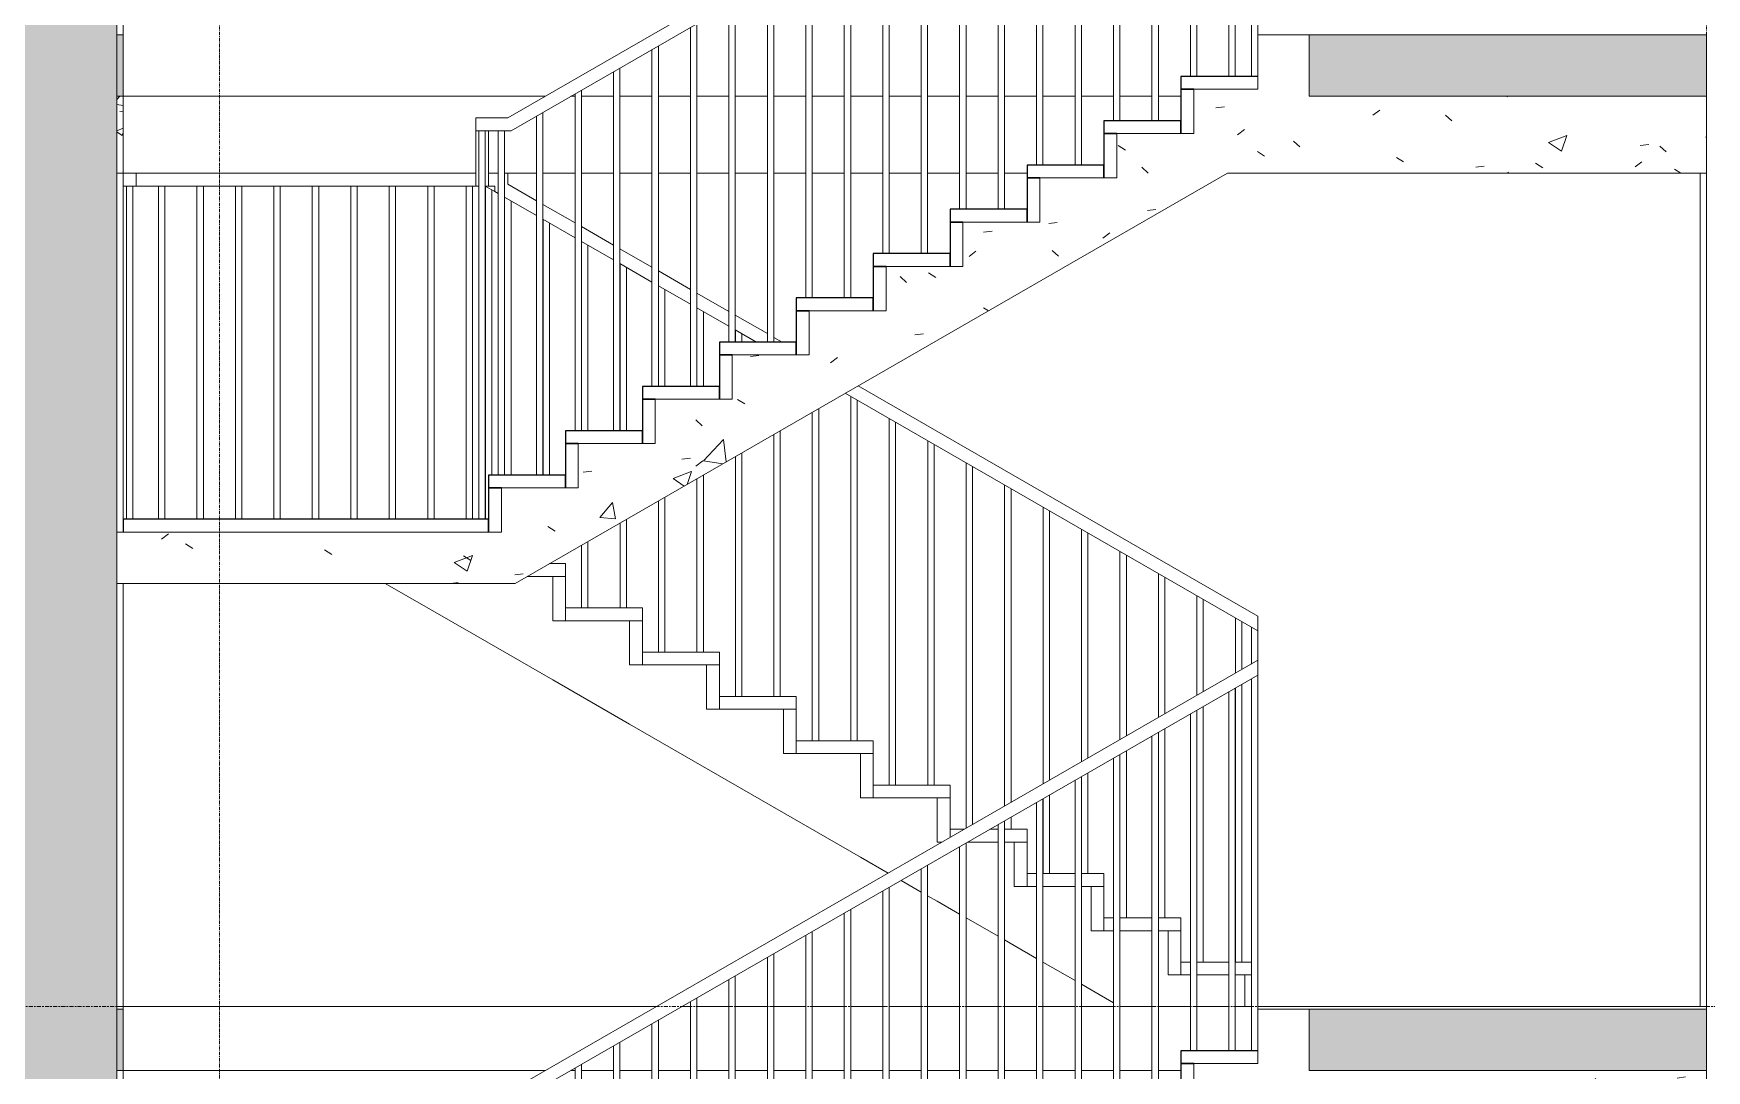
# Model space of a CAD drawing. Header units: millimetres. Extents: x 78096 to 288885, y -20632 to 149556.
# Drawn here: x 217859 to 224384, y 130450 to 134495 of the extents above; entities that cross this region are included whole.
import ezdxf

# ---------------------------------------------------------------- set-up
doc = ezdxf.new("R2010")
doc.units = ezdxf.units.MM
doc.linetypes.add('Centre', pattern=[31.75, 6.35, -4.7625, 15.875, -4.7625])
doc.linetypes.add('Grid Line', pattern=[22.225, 12.7, -3.175, 3.175, -3.175])
for name, color, linetype, lineweight in [('A-DETL', 90, 'Continuous', 9), ('A-DETL-GENF', 92, 'Continuous', 9), ('A-FLOR', 192, 'Continuous', 9), ('A-FLOR-FNSH', 192, 'Continuous', 35), ('A-FLOR-HRAL', 11, 'Continuous', 9), ('A-FLOR-LEVL', 51, 'Continuous', 9), ('A-FLOR-MCUT', 51, 'Continuous', 9), ('A-FLOR-PATT', 8, 'Continuous', 35), ('A-WALL', 113, 'Continuous', 9), ('A-WALL-FNSH', 113, 'Continuous', 25), ('S-COLS', 52, 'Continuous', 9), ('S-GRID', 1, 'Continuous', 9), ('S-STRS', 31, 'Continuous', 9)]:
    doc.layers.add(name, color=color, linetype=linetype, lineweight=lineweight)
pattern_1 = [(50, (230762.54, 117385), (364.368, -31.8783), [38.1, -419.1]), (355, (230762.54, 117385), (-70.486, 382.1133), [30.48, -335.28]), (100.451, (230792.9, 117382.34), (293.885, 350.2334), [32.38, -356.18]), (46.184, (230762.54, 117486.6), (542.1585, -84.086), [57.15, -628.65]), (96.636, (230807.7, 117479.6), (474.805, 494.8554), [48.57, -534.27]), (351.184, (230762.54, 117486.6), (474.81, 494.85), [45.72, -502.92]), (21, (230813.34, 117461.2), (303.2285, -204.5305), [38.1, -419.1]), (326, (230813.34, 117461.2), (123.604, 368.376), [30.48, -335.28]), (71.451, (230838.6, 117444.16), (426.834, 163.8427), [32.38, -356.18]), (37.5, (230762.54, 117385), (6.17665, 169.11015), [16.764, -314.452, 16.764, -323.596, -336.55]), (37.5, (230762.54, 117385), (6.17665, 169.11015), [-671.576, 16.764, -319.786]), (7.5, (230762.54, 117385), (133.6389, 200.3615), [16.764, -177.292, 16.764, -306.832, -128.27]), (7.5, (230762.54, 117385), (133.6389, 200.3615), [-517.652, 16.764, -111.506]), (327.5, (230649.26, 117385), (271.1818, -11.45836), [16.764, -110.236, 16.764, -379.476, -525.78]), (327.5, (230649.26, 117385), (271.1818, -11.45836), [-523.24, 16.764, -509.016]), (317.5, (230598.46, 117385), (296.2585, 50.8528), [16.764, -148.336, 16.764, -246.38, -373.38]), (317.5, (230598.46, 117385), (296.2585, 50.8528), [-428.244, 16.764, -356.616])]
pattern_2 = [(0, (230762.54, 117385), (812.8, 203.2), [33.528, -576.072, 33.528, -576.072, -3251.2]), (0, (230762.54, 117385), (812.8, 203.2), [-1219.2, 33.528, -1185.672, 33.528, -576.072, -1422.4]), (0, (230762.54, 117385), (812.8, 203.2), [-3048, 33.528, -372.872, 33.528, -982.472]), (120, (231067.34, 117486.6), (-582.3764, 602.3054), [33.528, -576.072, 33.528, -3827.272]), (120, (231067.34, 117486.6), (-582.3764, 602.3054), [-643.128, -576.072, 33.528, -1185.672, -2032]), (120, (231067.34, 117486.6), (-582.3764, 602.3054), [-2438.4, 33.528, -576.072, 33.528, -1388.872]), (120, (231067.34, 117486.6), (-582.3764, 602.3054), [-3081.528, -372.872, 33.528, -982.472]), (240, (231168.94, 117893), (-230.4236, -805.5054), [33.528, -576.072, 33.528, -3827.272]), (240, (231168.94, 117893), (-230.4236, -805.5054), [-643.128, -576.072, 33.528, -1185.672, -2032]), (240, (231168.94, 117893), (-230.4236, -805.5054), [-2438.4, 33.528, -576.072, 33.528, -1388.872]), (240, (231168.94, 117893), (-230.4236, -805.5054), [-3081.528, -372.872, 33.528, -982.472])]
pattern_3 = [(50, (230762.54, 117385), (728.7365, -63.756), [76.2, -838.2]), (355, (230762.54, 117385), (-140.972, 764.228), [60.96, -670.56]), (100.451, (230823.3, 117379.7), (587.77, 700.467), [64.76, -712.36]), (46.184, (230762.5, 117588.2), (1084.316, -168.17), [114.3, -1257.3]), (96.636, (230852.9, 117574.2), (949.61, 989.71), [97.14, -1068.54]), (351.184, (230762.5, 117588.2), (949.62, 989.7), [91.44, -1005.84]), (21, (230864.14, 117537.4), (606.458, -409.061), [76.2, -838.2]), (326, (230864.14, 117537.4), (247.208, 736.753), [60.96, -670.56]), (71.451, (230914.7, 117503.3), (853.668, 327.685), [64.76, -712.36]), (37.5, (230762.54, 117385), (12.3547, 338.2201), [33.528, -628.904, 33.528, -647.192, -673.1]), (37.5, (230762.54, 117385), (12.3547, 338.2201), [-1343.152, 33.528, -639.572]), (7.5, (230762.54, 117385), (267.279, 400.722), [33.528, -354.584, 33.528, -613.664, -256.54]), (7.5, (230762.54, 117385), (267.279, 400.722), [-1035.304, 33.528, -223.012]), (327.5, (230535.98, 117385), (542.3633, -22.9153), [33.528, -220.472, 33.528, -758.952, -1051.56]), (327.5, (230535.98, 117385), (542.3633, -22.9153), [-1046.48, 33.528, -1018.032]), (317.5, (230434.38, 117385), (592.517, 101.707), [33.528, -296.672, 33.528, -492.76, -746.76]), (317.5, (230434.38, 117385), (592.517, 101.707), [-856.488, 33.528, -713.232])]

# ---------------------------------------------------------------- blocks, each defined once
blk = doc.blocks.new('Railing - 25mm-4401980-TOMH A-A')
at = {"layer": 'A-FLOR-HRAL'}
for p, q in [((-3149.9, 100127.3), (-3149.9, 101541.7)), ((-3174.9, 101527.3), (-3174.9, 100127.3))]:
    blk.add_line(p, q, dxfattribs=at)
blk = doc.blocks.new('Railing - 25mm-4402515-TOMH A-A')
at = {"layer": 'A-FLOR-HRAL'}
for p, q in [((-3324.9, 101440.9), (-3324.9, 100127.3)), ((-3299.9, 100127.3), (-3299.9, 101455.3))]:
    blk.add_line(p, q, dxfattribs=at)
blk = doc.blocks.new('Railing - 25mm-4401978-TOMH A-A')
at = {"layer": 'A-FLOR-HRAL'}
for p, q in [((-6024.9, 99915.7), (-6024.9, 98572.7)), ((-5999.9, 98572.7), (-5999.9, 99915.7))]:
    blk.add_line(p, q, dxfattribs=at)
blk = doc.blocks.new('Railing - 25mm-4401976-TOMH A-A')
at = {"layer": 'A-FLOR-HRAL'}
for p, q in [((-5999.5, 98572.7), (-5999.5, 99656.3)), ((-5974.5, 98572.7), (-5974.5, 99641.9))]:
    blk.add_line(p, q, dxfattribs=at)
blk = doc.blocks.new('Railing - 25mm-4401974-TOMH A-A')
at = {"layer": 'A-FLOR-HRAL'}
for p, q in [((-5849.5, 98572.7), (-5849.5, 99570)), ((-5824.5, 98572.7), (-5824.5, 99555.6))]:
    blk.add_line(p, q, dxfattribs=at)
blk = doc.blocks.new('Railing - 25mm-V170-TOMH A-A')
at = {"layer": 'A-FLOR-HRAL'}
for p, q in [((-5699.5, 98745.5), (-5699.5, 99483.6)), ((-5674.5, 98745.5), (-5674.5, 99469.2)), ((-5699.5, 98054.5), (-5699.5, 98299.1)), ((-5674.5, 98054.5), (-5674.5, 98313.5))]:
    blk.add_line(p, q, dxfattribs=at)
blk = doc.blocks.new('Railing - 25mm-V171-TOMH A-A')
at = {"layer": 'A-FLOR-HRAL'}
for p, q in [((-5549.5, 98745.5), (-5549.5, 99397.2)), ((-5524.5, 98745.5), (-5524.5, 99382.8)), ((-5524.5, 98054.5), (-5524.5, 98399.9)), ((-5549.5, 98054.5), (-5549.5, 98385.5))]:
    blk.add_line(p, q, dxfattribs=at)
blk = doc.blocks.new('Railing - 25mm-V172-TOMH A-A')
at = {"layer": 'A-FLOR-HRAL'}
for p, q in [((-5399.5, 98918.2), (-5399.5, 99310.9)), ((-5374.5, 98918.2), (-5374.5, 99296.5)), ((-5399.5, 97881.8), (-5399.5, 98471.9)), ((-5374.5, 97881.8), (-5374.5, 98486.3))]:
    blk.add_line(p, q, dxfattribs=at)
blk = doc.blocks.new('Railing - 25mm-V173-TOMH A-A')
at = {"layer": 'A-FLOR-HRAL'}
for p, q in [((-5249.5, 98918.2), (-5249.5, 99224.5)), ((-5224.5, 98918.2), (-5224.5, 99210.1)), ((-5249.5, 97881.8), (-5249.5, 98558.2)), ((-5224.5, 97881.8), (-5224.5, 98572.6))]:
    blk.add_line(p, q, dxfattribs=at)
blk = doc.blocks.new('Railing - 25mm-V174-TOMH A-A')
at = {"layer": 'A-FLOR-HRAL'}
for p, q in [((-5099.5, 99090.9), (-5099.5, 99138.1)), ((-5074.5, 99090.9), (-5074.5, 99123.7)), ((-5099.5, 97709.1), (-5099.5, 98644.6)), ((-5074.5, 97709.1), (-5074.5, 98659))]:
    blk.add_line(p, q, dxfattribs=at)
blk = doc.blocks.new('Railing - 25mm-V175-TOMH A-A')
at = {"layer": 'A-FLOR-HRAL'}
for p, q in [((-4949.5, 97709.1), (-4949.5, 98731)), ((-4924.5, 97709.1), (-4924.5, 98745.4))]:
    blk.add_line(p, q, dxfattribs=at)
blk = doc.blocks.new('Railing - 25mm-V176-TOMH A-A')
at = {"layer": 'A-FLOR-HRAL'}
for p, q in [((-4799.5, 97536.4), (-4799.5, 98817.3)), ((-4774.5, 97536.4), (-4774.5, 98831.7))]:
    blk.add_line(p, q, dxfattribs=at)
blk = doc.blocks.new('Railing - 25mm-V177-TOMH A-A')
at = {"layer": 'A-FLOR-HRAL'}
for p, q in [((-4649.5, 97536.4), (-4649.5, 98879)), ((-4624.5, 97536.4), (-4624.5, 98864.7))]:
    blk.add_line(p, q, dxfattribs=at)
blk = doc.blocks.new('Railing - 25mm-V178-TOMH A-A')
at = {"layer": 'A-FLOR-HRAL'}
for p, q in [((-4499.5, 97363.6), (-4499.5, 98792.7)), ((-4474.5, 97363.6), (-4474.5, 98778.3))]:
    blk.add_line(p, q, dxfattribs=at)
blk = doc.blocks.new('Railing - 25mm-V185-TOMH A-A')
at = {"layer": 'A-FLOR-HRAL'}
for p, q in [((-4199.5, 104795.1), (-4199.5, 106220)), ((-4174.5, 104809.5), (-4174.5, 106205.6))]:
    blk.add_line(p, q, dxfattribs=at)
blk = doc.blocks.new('Railing - 25mm-V186-TOMH A-A')
at = {"layer": 'A-FLOR-HRAL'}
for p, q in [((-4049.5, 104881.4), (-4049.5, 106133.6)), ((-4024.5, 104895.8), (-4024.5, 106119.2)), ((-4049.5, 104790.9), (-4049.5, 104823.7)), ((-4024.5, 104790.9), (-4024.5, 104838.1))]:
    blk.add_line(p, q, dxfattribs=at)
blk = doc.blocks.new('Railing - 25mm-V187-TOMH A-A')
at = {"layer": 'A-FLOR-HRAL'}
for p, q in [((-3899.5, 104967.8), (-3899.5, 106047.2)), ((-3874.5, 104982.2), (-3874.5, 106032.8)), ((-3874.5, 104618.2), (-3874.5, 104924.5)), ((-3899.5, 104618.2), (-3899.5, 104910.1))]:
    blk.add_line(p, q, dxfattribs=at)
blk = doc.blocks.new('Railing - 25mm-V188-TOMH A-A')
at = {"layer": 'A-FLOR-HRAL'}
for p, q in [((-3749.5, 105054.2), (-3749.5, 105960.9)), ((-3724.5, 105068.6), (-3724.5, 105946.5)), ((-3749.5, 104618.2), (-3749.5, 104996.5)), ((-3724.5, 104618.2), (-3724.5, 105010.9))]:
    blk.add_line(p, q, dxfattribs=at)
blk = doc.blocks.new('Railing - 25mm-V189-TOMH A-A')
at = {"layer": 'A-FLOR-HRAL'}
for p, q in [((-3599.5, 105140.5), (-3599.5, 105874.5)), ((-3574.5, 105154.9), (-3574.5, 105860.1)), ((-3599.5, 104445.5), (-3599.5, 105082.8)), ((-3574.5, 104445.5), (-3574.5, 105097.2))]:
    blk.add_line(p, q, dxfattribs=at)
blk = doc.blocks.new('Railing - 25mm-V190-TOMH A-A')
at = {"layer": 'A-FLOR-HRAL'}
for p, q in [((-3449.5, 105226.9), (-3449.5, 105788.1)), ((-3424.5, 105241.3), (-3424.5, 105773.7)), ((-3449.5, 104445.5), (-3449.5, 105169.2)), ((-3424.5, 104445.5), (-3424.5, 105183.6))]:
    blk.add_line(p, q, dxfattribs=at)
blk = doc.blocks.new('Railing - 25mm-V191-TOMH A-A')
at = {"layer": 'A-FLOR-HRAL'}
for p, q in [((-3299.5, 105313.3), (-3299.5, 105701.8)), ((-3274.5, 105327.7), (-3274.5, 105687.4)), ((-3299.5, 104272.7), (-3299.5, 105255.6)), ((-3274.5, 104272.7), (-3274.5, 105270))]:
    blk.add_line(p, q, dxfattribs=at)
blk = doc.blocks.new('Railing - 25mm-V192-TOMH A-A')
at = {"layer": 'A-FLOR-HRAL'}
for p, q in [((-3149.5, 105399.6), (-3149.5, 105615.4)), ((-3124.5, 105414), (-3124.5, 105601)), ((-3149.5, 104272.7), (-3149.5, 105341.9)), ((-3124.5, 104272.7), (-3124.5, 105356.3))]:
    blk.add_line(p, q, dxfattribs=at)
blk = doc.blocks.new('Railing - 25mm-4401972-TOMH A-A')
at = {"layer": 'A-FLOR-HRAL'}
for p, q in [((-6099.9, 98400), (-6099.9, 99915.7)), ((-6074.9, 98400), (-6074.9, 99915.7))]:
    blk.add_line(p, q, dxfattribs=at)
blk = doc.blocks.new('Railing - 25mm-4401970-TOMH A-A')
at = {"layer": 'A-FLOR-HRAL'}
for p, q in [((-3087, 101577.9), (-3087, 100127.3)), ((-3062, 100300), (-3062, 101592.3))]:
    blk.add_line(p, q, dxfattribs=at)
blk = doc.blocks.new('Railing - 25mm-V193-TOMH A-A')
at = {"layer": 'A-FLOR-HRAL'}
for p, q in [((-3087, 105435.6), (-3087, 105579.4)), ((-3062, 105450), (-3062, 105565))]:
    blk.add_line(p, q, dxfattribs=at)
blk = doc.blocks.new('Railing - Railing-4417444-TOMH A-A')
for name, p in [('Railing - 25mm-4401980-TOMH A-A', (0, 30400)), ('Railing - 25mm-4401970-TOMH A-A', (0, 30400)), ('Railing - 25mm-4402515-TOMH A-A', (0, 30400)), ('Railing - 25mm-4401980-TOMH A-A', (-300, 30227.3)), ('Railing - 25mm-4402515-TOMH A-A', (-300, 30227.3)), ('Railing - 25mm-4401980-TOMH A-A', (-600, 30054.5)), ('Railing - 25mm-4402515-TOMH A-A', (-600, 30054.5)), ('Railing - 25mm-4401980-TOMH A-A', (-900, 29881.8)), ('Railing - 25mm-4402515-TOMH A-A', (-900, 29881.8)), ('Railing - 25mm-4401980-TOMH A-A', (-1200, 29709.1)), ('Railing - 25mm-4402515-TOMH A-A', (-1200, 29709.1)), ('Railing - 25mm-4401980-TOMH A-A', (-1500, 29536.4)), ('Railing - 25mm-4402515-TOMH A-A', (-1500, 29536.4)), ('Railing - 25mm-4401980-TOMH A-A', (-1800, 29363.6)), ('Railing - 25mm-4402515-TOMH A-A', (-1800, 29363.6)), ('Railing - 25mm-4401980-TOMH A-A', (-2100, 29190.9)), ('Railing - 25mm-4402515-TOMH A-A', (-2100, 29190.9)), ('Railing - 25mm-4401980-TOMH A-A', (-2400, 29018.2)), ('Railing - 25mm-4402515-TOMH A-A', (-2400, 29018.2)), ('Railing - 25mm-4401980-TOMH A-A', (-2700, 28845.5)), ('Railing - 25mm-4401972-TOMH A-A', (0, 30400)), ('Railing - 25mm-4401978-TOMH A-A', (0, 30400)), ('Railing - 25mm-4401976-TOMH A-A', (0, 30400)), ('Railing - 25mm-4401974-TOMH A-A', (0, 30400)), ('Railing - 25mm-V170-TOMH A-A', (0, 30400)), ('Railing - 25mm-V171-TOMH A-A', (0, 30400)), ('Railing - 25mm-V172-TOMH A-A', (0, 30400)), ('Railing - 25mm-V173-TOMH A-A', (0, 30400)), ('Railing - 25mm-V174-TOMH A-A', (0, 30400)), ('Railing - 25mm-V177-TOMH A-A', (0, 30400)), ('Railing - 25mm-V176-TOMH A-A', (0, 30400)), ('Railing - 25mm-V175-TOMH A-A', (0, 30400)), ('Railing - 25mm-V178-TOMH A-A', (0, 30400)), ('Railing - 25mm-V177-TOMH A-A', (300, 30227.3)), ('Railing - 25mm-V185-TOMH A-A', (0, 22800)), ('Railing - 25mm-V186-TOMH A-A', (0, 22800)), ('Railing - 25mm-V187-TOMH A-A', (0, 22800)), ('Railing - 25mm-V188-TOMH A-A', (0, 22800)), ('Railing - 25mm-V189-TOMH A-A', (0, 22800)), ('Railing - 25mm-V190-TOMH A-A', (0, 22800)), ('Railing - 25mm-V191-TOMH A-A', (0, 22800)), ('Railing - 25mm-V192-TOMH A-A', (0, 22800)), ('Railing - 25mm-V193-TOMH A-A', (0, 22800))]:
    blk.add_blockref(name, p)
blk = doc.blocks.new('Top Rail Type - Top Rail_Internal_-4417460-TOMH A-A')
at = {"layer": 'A-FLOR-HRAL'}
for p, q in [((-3062, 132050), (-5987.4, 130365.7)), ((-3062, 132050), (-3062, 131992.3)), ((-3062, 131992.3), (-5974.1, 130315.7)), ((-6112.4, 130315.7), (-6112.4, 130365.7)), ((-5987.4, 130365.7), (-6112.4, 130365.7)), ((-6112.4, 130315.7), (-6112.4, 130100)), ((-5974.1, 130315.7), (-6112.4, 130315.7)), ((-6062.4, 130315.7), (-6062.4, 130100)), ((-6024.9, 130150), (-6062.4, 130150)), ((-5987.4, 130150), (-5999.9, 130150)), ((-5987.4, 130107), (-5987.4, 130150)), ((-6099.9, 130100), (-6112.4, 130100)), ((-6062.4, 130100), (-6074.9, 130100)), ((-6062.4, 130100), (-6037.4, 130100)), ((-6037.4, 130100), (-6037.4, 130078.1)), ((-6037.4, 130078.1), (-6024.9, 130070.9)), ((-5999.9, 130056.6), (-5874.9, 129984.6)), ((-5874.9, 130042.3), (-5987.4, 130107)), ((-5724.9, 129955.9), (-5849.9, 130027.9)), ((-5849.9, 129970.2), (-5724.9, 129898.2)), ((-5574.9, 129869.5), (-5699.9, 129941.5)), ((-5699.9, 129883.8), (-5574.9, 129811.9)), ((-5424.9, 129783.2), (-5549.9, 129855.2)), ((-5549.9, 129797.5), (-5424.9, 129725.5)), ((-5274.9, 129696.8), (-5399.9, 129768.8)), ((-5399.9, 129711.1), (-5274.9, 129639.1)), ((-5124.9, 129610.5), (-5249.9, 129682.4)), ((-5249.9, 129624.7), (-5124.9, 129552.8)), ((-4974.9, 129524.1), (-5099.9, 129596.1)), ((-5099.9, 129538.4), (-5017.5, 129490.9)), ((-4917.3, 129490.9), (-4949.9, 129509.7)), ((-4670.9, 129291.4), (-3062, 128365)), ((-3062, 128422.7), (-4620.8, 129320.2)), ((-3062, 128422.7), (-3062, 128365))]:
    blk.add_line(p, q, dxfattribs=at)
blk = doc.blocks.new('Railing - Railing-4438545-TOMH A-A')
for name, p in [('Railing - 25mm-4401970-TOMH A-A', (0, 34200)), ('Railing - 25mm-4401980-TOMH A-A', (0, 34200)), ('Railing - 25mm-4402515-TOMH A-A', (0, 34200)), ('Railing - 25mm-4401980-TOMH A-A', (-300, 34027.3)), ('Railing - 25mm-4402515-TOMH A-A', (-300, 34027.3)), ('Railing - 25mm-4401980-TOMH A-A', (-600, 33854.5)), ('Railing - 25mm-4402515-TOMH A-A', (-600, 33854.5)), ('Railing - 25mm-4401980-TOMH A-A', (-900, 33681.8)), ('Railing - 25mm-4402515-TOMH A-A', (-900, 33681.8)), ('Railing - 25mm-4401980-TOMH A-A', (-1200, 33509.1)), ('Railing - 25mm-4402515-TOMH A-A', (-1200, 33509.1)), ('Railing - 25mm-4401980-TOMH A-A', (-1500, 33336.4)), ('Railing - 25mm-4402515-TOMH A-A', (-1500, 33336.4)), ('Railing - 25mm-4401980-TOMH A-A', (-1800, 33163.6)), ('Railing - 25mm-4402515-TOMH A-A', (-1800, 33163.6)), ('Railing - 25mm-4401980-TOMH A-A', (-2100, 32990.9)), ('Railing - 25mm-4402515-TOMH A-A', (-2100, 32990.9)), ('Railing - 25mm-4401980-TOMH A-A', (-2400, 32818.2)), ('Railing - 25mm-4402515-TOMH A-A', (-2400, 32818.2)), ('Railing - 25mm-4401980-TOMH A-A', (-2700, 32645.5)), ('Railing - 25mm-4401972-TOMH A-A', (0, 34200)), ('Railing - 25mm-4401978-TOMH A-A', (0, 34200)), ('Railing - 25mm-4401976-TOMH A-A', (0, 34200)), ('Railing - 25mm-4401974-TOMH A-A', (0, 34200)), ('Railing - 25mm-V170-TOMH A-A', (0, 34200)), ('Railing - 25mm-V171-TOMH A-A', (0, 34200)), ('Railing - 25mm-V172-TOMH A-A', (0, 34200)), ('Railing - 25mm-V173-TOMH A-A', (0, 34200)), ('Railing - 25mm-V174-TOMH A-A', (0, 34200)), ('Railing - 25mm-V177-TOMH A-A', (0, 34200)), ('Railing - 25mm-V176-TOMH A-A', (0, 34200)), ('Railing - 25mm-V178-TOMH A-A', (0, 34200)), ('Railing - 25mm-V175-TOMH A-A', (0, 34200)), ('Railing - 25mm-V177-TOMH A-A', (300, 34027.3)), ('Railing - 25mm-V185-TOMH A-A', (0, 26600)), ('Railing - 25mm-V186-TOMH A-A', (0, 26600)), ('Railing - 25mm-V187-TOMH A-A', (0, 26600)), ('Railing - 25mm-V188-TOMH A-A', (0, 26600)), ('Railing - 25mm-V189-TOMH A-A', (0, 26600)), ('Railing - 25mm-V190-TOMH A-A', (0, 26600)), ('Railing - 25mm-V191-TOMH A-A', (0, 26600)), ('Railing - 25mm-V192-TOMH A-A', (0, 26600)), ('Railing - 25mm-V193-TOMH A-A', (0, 26600))]:
    blk.add_blockref(name, p)
blk = doc.blocks.new('Railing - 25mm-4402519-TOMH A-A')
at = {"layer": 'A-FLOR-HRAL'}
for p, q in [((-6074.5, 98400), (-6074.5, 99699.5)), ((-6049.5, 99685.1), (-6049.5, 98572.7))]:
    blk.add_line(p, q, dxfattribs=at)
blk = doc.blocks.new('Railing - 25mm-4168236-TOMH A-A')
at = {"layer": 'A-FLOR-HRAL'}
for p, q in [((-6149.5, 84885.7), (-6149.5, 86185.7)), ((-6124.5, 86185.7), (-6124.5, 84885.7))]:
    blk.add_line(p, q, dxfattribs=at)
blk = doc.blocks.new('Railing - 25mm-V132-TOMH A-A')
at = {"layer": 'A-FLOR-HRAL'}
for p, q in [((-7474.1, 84885.7), (-7474.1, 86185.7)), ((-7449.1, 84885.7), (-7449.1, 86185.7))]:
    blk.add_line(p, q, dxfattribs=at)
blk = doc.blocks.new('Railing - Railing-4438549-TOMH A-A')
at = {"layer": 'A-FLOR-HRAL', "lineweight": 18}
for p, q in [((-7436.6, 133950), (-7486.6, 133950)), ((-7486.6, 133950), (-7486.6, 133900)), ((-7486.6, 133900), (-7436.6, 133900)), ((-7436.6, 133900), (-7436.6, 133950))]:
    blk.add_line(p, q, dxfattribs=at)
at = {"layer": 'A-FLOR-HRAL'}
for p, q in [((-6112.4, 133950), (-7436.6, 133950)), ((-7436.6, 133900), (-6112.4, 133900)), ((-6074.9, 133899.7), (-6037.4, 133878.1))]:
    blk.add_line(p, q, dxfattribs=at)
for name, p in [('Railing - 25mm-V132-TOMH A-A', (0, 47714.3)), ('Railing - 25mm-4168236-TOMH A-A', (-1200, 47714.3)), ('Railing - 25mm-4168236-TOMH A-A', (-1050, 47714.3)), ('Railing - 25mm-4168236-TOMH A-A', (-900, 47714.3)), ('Railing - 25mm-4168236-TOMH A-A', (-750, 47714.3)), ('Railing - 25mm-4168236-TOMH A-A', (-600, 47714.3)), ('Railing - 25mm-4168236-TOMH A-A', (-450, 47714.3)), ('Railing - 25mm-4168236-TOMH A-A', (-300, 47714.3)), ('Railing - 25mm-4168236-TOMH A-A', (-150, 47714.3)), ('Railing - 25mm-4168236-TOMH A-A', (0, 47714.3)), ('Railing - 25mm-4402519-TOMH A-A', (0, 34200))]:
    blk.add_blockref(name, p)
blk = doc.blocks.new('Top Rail Type - Top Rail_Internal_-4438561-TOMH A-A')
at = {"layer": 'A-FLOR-HRAL'}
for p, q in [((-3062, 135850), (-5987.4, 134165.7)), ((-3062, 135792.3), (-5974.1, 134115.7)), ((-3062, 135850), (-3062, 135792.3)), ((-6112.4, 134115.7), (-6112.4, 134165.7)), ((-5987.4, 134165.7), (-6112.4, 134165.7)), ((-6112.4, 134115.7), (-6112.4, 133900)), ((-5974.1, 134115.7), (-6112.4, 134115.7)), ((-6062.4, 134115.7), (-6062.4, 133900)), ((-6099.9, 133900), (-6112.4, 133900)), ((-6062.4, 133900), (-6074.9, 133900)), ((-6024.9, 133950), (-6062.4, 133950)), ((-6062.4, 133900), (-6037.4, 133900)), ((-6037.4, 133900), (-6037.4, 133878.1)), ((-5987.4, 133950), (-5999.9, 133950)), ((-5987.4, 133907), (-5987.4, 133950)), ((-5874.9, 133842.3), (-5987.4, 133907)), ((-6037.4, 133878.1), (-6024.9, 133870.9)), ((-5999.9, 133856.6), (-5874.9, 133784.6)), ((-5724.9, 133755.9), (-5849.9, 133827.9)), ((-5849.9, 133770.2), (-5724.9, 133698.2)), ((-5574.9, 133669.5), (-5699.9, 133741.5)), ((-5699.9, 133683.8), (-5574.9, 133611.9)), ((-5424.9, 133583.2), (-5549.9, 133655.2)), ((-5549.9, 133597.5), (-5424.9, 133525.5)), ((-5274.9, 133496.8), (-5399.9, 133568.8)), ((-5399.9, 133511.1), (-5274.9, 133439.1)), ((-5124.9, 133410.5), (-5249.9, 133482.4)), ((-5249.9, 133424.7), (-5124.9, 133352.8)), ((-4974.9, 133324.1), (-5099.9, 133396.1)), ((-5099.9, 133338.4), (-5017.5, 133290.9)), ((-4917.3, 133290.9), (-4949.9, 133309.7)), ((-3062, 132222.7), (-4620.8, 133120.2)), ((-4670.9, 133091.4), (-3062, 132165)), ((-3062, 132222.7), (-3062, 132165))]:
    blk.add_line(p, q, dxfattribs=at)
blk = doc.blocks.new('Top Rail Type - Top Rail_Internal_-4438580-TOMH A-A')
at = {"layer": 'A-FLOR-HRAL'}
for p, q in [((-7436.6, 133950), (-7486.6, 133950)), ((-7486.6, 133950), (-7486.6, 133900)), ((-7486.6, 133900), (-7436.6, 133900)), ((-7436.6, 133900), (-7436.6, 133950)), ((-6112.4, 133950), (-7436.6, 133950)), ((-7436.6, 133900), (-6112.4, 133900)), ((-6074.9, 133899.7), (-6037.4, 133878.1))]:
    blk.add_line(p, q, dxfattribs=at)

msp = doc.modelspace()

# ---------------------------------------------------------------- hatches: boundary and pattern name
at = {"layer": 'A-DETL-GENF'}
h = msp.add_hatch(dxfattribs=at)
h.set_pattern_fill('FP_7', color=50, style=0, pattern_type=2)
h.set_pattern_definition(pattern_3)
h.paths.add_polyline_path([(217784.424, 82800), (218184.412, 82800), (218184.412, 141050), (217784.412, 141050), (217784.424, 82884.048)])
h = msp.add_hatch(dxfattribs=at)
h.set_pattern_fill('FP_7', color=50, style=0, pattern_type=2)
h.set_pattern_definition(pattern_3)
h.paths.add_polyline_path([(218244.973, 132350), (219737.886, 132350), (222516.833, 133950), (224384.412, 133950), (224384.412, 134250), (222834.424, 134250), (222834.424, 134490), (222634.424, 134490), (222634.424, 134277.273), (222384.424, 134277.273), (222384.424, 134104.545), (222084.424, 134104.545), (222084.424, 133931.818), (221784.424, 133931.818), (221784.424, 133759.091), (221484.424, 133759.091), (221484.424, 133586.364), (221184.424, 133586.364), (221184.424, 133413.636), (220884.424, 133413.636), (220884.424, 133240.909), (220584.424, 133240.909), (220584.424, 133068.182), (220284.424, 133068.182), (220284.424, 132895.455), (219984.424, 132895.455), (219984.424, 132722.727), (219684.424, 132722.727), (219684.424, 132550), (218184.412, 132550), (218184.412, 132350)])
h = msp.add_hatch(dxfattribs=at)
h.set_pattern_fill('FP_7', color=50, style=0, pattern_type=2)
h.set_pattern_definition(pattern_3)
h.paths.add_polyline_path([(218244.973, 128550), (219737.886, 128550), (222516.833, 130150), (224384.412, 130150), (224384.412, 130450), (222834.424, 130450), (222834.424, 130690), (222634.424, 130690), (222634.424, 130477.273), (222384.424, 130477.273), (222384.424, 130304.545), (222084.424, 130304.545), (222084.424, 130131.818), (221784.424, 130131.818), (221784.424, 129959.091), (221484.424, 129959.091), (221484.424, 129786.364), (221184.424, 129786.364), (221184.424, 129613.636), (220884.424, 129613.636), (220884.424, 129440.909), (220584.424, 129440.909), (220584.424, 129268.182), (220284.424, 129268.182), (220284.424, 129095.455), (219984.424, 129095.455), (219984.424, 128922.727), (219684.424, 128922.727), (219684.424, 128750), (218184.412, 128750), (218184.412, 128550)])
at = {"layer": 'A-FLOR-PATT', "lineweight": 9}
h = msp.add_hatch(dxfattribs=at)
h.set_pattern_fill('FP_2', color=256, style=0, pattern_type=2)
h.set_pattern_definition(pattern_2)
h.paths.add_polyline_path([(229484.553, 134250), (229484.553, 134490), (227584.424, 134490), (227584.424, 134250), (229143.687, 134250)])
h.paths.add_polyline_path([(212234.399, 134250), (216484.346, 134250), (216484.346, 134490), (212034.345, 134490), (212034.345, 134450), (212234.399, 134450), (212234.399, 134260.85)])
h.paths.add_polyline_path([(242135.279, 134250), (242135.279, 134490), (230084.458, 134490), (230084.458, 134250), (241334.387, 134250), (241334.387, 134450), (241734.387, 134450), (241734.387, 134250), (242060.681, 134250)])
h.paths.add_polyline_path([(229684.27, 134250), (229684.458, 134250), (229684.27, 134385.716)])
h.paths.add_polyline_path([(216584.346, 134250), (217784.412, 134250.12), (217784.412, 134490), (216584.346, 134490), (216584.346, 134385.716)])
h.paths.add_polyline_path([(224384.412, 134250), (224384.412, 134490), (222834.424, 134490), (222834.424, 134250), (224299.814, 134250)])
h.paths.add_polyline_path([(218184.424, 134250), (218209.424, 134250), (218209.424, 134490), (218184.424, 134490), (218184.424, 134385.716)])
h = msp.add_hatch(dxfattribs=at)
h.set_pattern_fill('FP_1', color=256, style=0, pattern_type=2)
h.set_pattern_definition(pattern_1)
h.paths.add_polyline_path([(218184.424, 133950), (218209.424, 133950), (218209.424, 134250), (218184.412, 134250), (218184.412, 133950)])
h = msp.add_hatch(dxfattribs=at)
h.set_pattern_fill('FP_2', color=256, style=0, pattern_type=2)
h.set_pattern_definition(pattern_2)
h.paths.add_polyline_path([(235198.528, 130450), (241334.387, 130450), (241334.387, 130650), (241734.387, 130650), (241734.387, 130450), (242135.279, 130450), (242135.279, 130690), (230084.458, 130690), (230084.458, 130450), (234794.872, 130450)])
h.paths.add_polyline_path([(227932.718, 130450), (229484.553, 130450), (229484.553, 130690), (227584.424, 130690), (227584.424, 130450)])
h.paths.add_polyline_path([(212234.399, 130450), (216484.346, 130450), (216484.346, 130690), (212034.345, 130690), (212034.345, 130650), (212234.399, 130650), (212234.399, 130460.85)])
h.paths.add_polyline_path([(224384.412, 130450), (224384.412, 130690), (222834.424, 130690), (222834.424, 130450), (224299.814, 130450)])
h.paths.add_polyline_path([(229684.27, 130450), (229684.458, 130450), (229684.27, 130617.302)])
h.paths.add_polyline_path([(216584.346, 130450), (217784.412, 130450.003), (217784.412, 130690), (216584.346, 130690), (216584.346, 130617.302)])
h.paths.add_polyline_path([(218184.424, 130450), (218209.424, 130450), (218209.424, 130690), (218184.424, 130690), (218184.424, 130617.302)])
h = msp.add_hatch(dxfattribs=at)
h.set_pattern_fill('FP_1', color=256, style=0, pattern_type=2)
h.set_pattern_definition(pattern_1)
h.paths.add_polyline_path([(218209.424, 130150), (218209.424, 130450), (218184.412, 130450), (218184.412, 130150)])
at = {"layer": 'S-COLS'}
h = msp.add_hatch(dxfattribs=at)
h.set_pattern_fill('FP_1', color=256, style=0, pattern_type=2)
h.set_pattern_definition(pattern_1)
h.paths.add_polyline_path([(224384.412, 86400), (224384.569, 86400), (224384.412, 86590)])
h.paths.add_polyline_path([(224384.412, 93000), (224384.569, 93000), (224384.412, 93240)])
h.paths.add_polyline_path([(224384.412, 100050), (224384.569, 100050), (224384.412, 100155.949)])
h.paths.add_polyline_path([(224384.412, 103850), (224384.569, 103850), (224384.412, 103924.364)])
h.paths.add_polyline_path([(224384.412, 107650), (224384.569, 107650), (224384.412, 107692.779)])
h.paths.add_polyline_path([(224384.412, 111450), (224384.569, 111450), (224384.412, 111461.193)])
h.paths.add_polyline_path([(224384.412, 115250), (224384.569, 115250.094), (224384.412, 115490)])
h.paths.add_polyline_path([(224384.412, 119050), (224384.569, 119050.094), (224384.412, 119290)])
h.paths.add_polyline_path([(224384.412, 122850), (224384.569, 122850.094), (224384.412, 123080.472)])
h.paths.add_polyline_path([(224384.412, 126650), (224384.569, 126650.094), (224384.412, 126848.887)])
h.paths.add_polyline_path([(224384.412, 130450), (224384.569, 130450.094), (224384.412, 130617.302)])
h.paths.add_polyline_path([(224384.412, 134250), (224384.569, 134250.094), (224384.412, 134385.716)])

# ---------------------------------------------------------------- linework, layer by layer
at = {"layer": 'A-DETL', "lineweight": 18}
for p, q in [((218184.412, 132550), (218184.412, 136150)), ((222834.424, 134490), (222634.424, 134490)), ((222634.424, 134490), (222634.424, 134277.273)), ((222834.424, 134250), (222834.424, 134490)), ((222634.424, 134277.273), (222384.424, 134277.273)), ((222384.424, 134277.273), (222384.424, 134104.545)), ((224384.412, 134250), (222834.424, 134250)), ((224384.412, 133950), (224384.412, 134250)), ((222384.424, 134104.545), (222084.424, 134104.545)), ((222084.424, 134104.545), (222084.424, 133931.818)), ((219737.886, 132350), (222516.833, 133950)), ((222084.424, 133931.818), (221784.424, 133931.818)), ((221784.424, 133931.818), (221784.424, 133759.091)), ((222516.833, 133950), (224384.412, 133950)), ((221784.424, 133759.091), (221484.424, 133759.091)), ((221484.424, 133759.091), (221484.424, 133586.364)), ((221484.424, 133586.364), (221184.424, 133586.364)), ((221184.424, 133586.364), (221184.424, 133413.636)), ((221184.424, 133413.636), (220884.424, 133413.636)), ((220884.424, 133413.636), (220884.424, 133240.909)), ((220884.424, 133240.909), (220584.424, 133240.909)), ((220584.424, 133240.909), (220584.424, 133068.182)), ((220584.424, 133068.182), (220284.424, 133068.182)), ((220284.424, 133068.182), (220284.424, 132895.455)), ((220284.424, 132895.455), (219984.424, 132895.455)), ((219984.424, 132895.455), (219984.424, 132722.727)), ((219984.424, 132722.727), (219684.424, 132722.727)), ((219684.424, 132722.727), (219684.424, 132550)), ((219684.424, 132550), (218184.412, 132550)), ((218184.412, 132550), (218184.412, 132350)), ((218184.412, 128750), (218184.412, 132350)), ((218184.412, 132350), (219737.886, 132350)), ((222834.424, 130690), (222634.424, 130690)), ((222634.424, 130690), (222634.424, 130477.273)), ((222834.424, 130450), (222834.424, 130690)), ((222634.424, 130477.273), (222384.424, 130477.273)), ((222384.424, 130477.273), (222384.424, 130304.545)), ((224384.412, 130450), (222834.424, 130450)), ((224384.412, 130150), (224384.412, 130450))]:
    msp.add_line(p, q, dxfattribs=at)
at = {"layer": 'A-FLOR', "lineweight": 18}
for p, q in [((218209.424, 134250), (219855.477, 134250)), ((219955.684, 134250), (219971.524, 134250)), ((219996.524, 134250), (220121.524, 134250)), ((220146.524, 134250), (220271.524, 134250)), ((220296.524, 134250), (220421.524, 134250)), ((220446.524, 134250), (220571.524, 134250)), ((220596.524, 134250), (220721.524, 134250)), ((220746.524, 134250), (220871.524, 134250)), ((220896.524, 134250), (221021.524, 134250)), ((221046.524, 134250), (221171.524, 134250)), ((221196.524, 134250), (221321.524, 134250)), ((221346.524, 134250), (221471.524, 134250)), ((221496.524, 134250), (221621.524, 134250)), ((221646.524, 134250), (221771.524, 134250)), ((221796.524, 134250), (221921.524, 134250)), ((221946.524, 134250), (222071.524, 134250)), ((222096.524, 134250), (222221.524, 134250)), ((222246.524, 134250), (222334.424, 134250)), ((219821.524, 133950), (219709.024, 133950)), ((219971.524, 133950), (219846.524, 133950)), ((220121.524, 133950), (219996.524, 133950)), ((220271.524, 133950), (220146.524, 133950)), ((220421.524, 133950), (220296.524, 133950)), ((220571.524, 133950), (220446.524, 133950)), ((220721.524, 133950), (220596.524, 133950)), ((220871.524, 133950), (220746.524, 133950)), ((221021.524, 133950), (220896.524, 133950)), ((221171.524, 133950), (221046.524, 133950)), ((221321.524, 133950), (221196.524, 133950)), ((221471.524, 133950), (221346.524, 133950)), ((221621.524, 133950), (221496.524, 133950)), ((221734.424, 133950), (221646.524, 133950)), ((218209.424, 130700), (220289.687, 130700)), ((220389.895, 130700), (220421.524, 130700)), ((220446.524, 130700), (220571.524, 130700)), ((220596.524, 130700), (220721.524, 130700)), ((220746.524, 130700), (220871.524, 130700)), ((220896.524, 130700), (221021.524, 130700)), ((221046.524, 130700), (221171.524, 130700)), ((221196.524, 130700), (221321.524, 130700)), ((221346.524, 130700), (221471.524, 130700)), ((221496.524, 130700), (221621.524, 130700)), ((221646.524, 130700), (221771.524, 130700)), ((221796.524, 130700), (221921.524, 130700)), ((221946.524, 130700), (222071.524, 130700)), ((218209.424, 130450), (219855.477, 130450)), ((219955.684, 130450), (219971.524, 130450)), ((219996.524, 130450), (220121.524, 130450)), ((220146.524, 130450), (220271.524, 130450)), ((220296.524, 130450), (220421.524, 130450)), ((220446.524, 130450), (220571.524, 130450)), ((220596.524, 130450), (220721.524, 130450)), ((220746.524, 130450), (220871.524, 130450)), ((220896.524, 130450), (221021.524, 130450)), ((221046.524, 130450), (221171.524, 130450)), ((221196.524, 130450), (221321.524, 130450)), ((221346.524, 130450), (221471.524, 130450)), ((221496.524, 130450), (221621.524, 130450)), ((221646.524, 130450), (221771.524, 130450)), ((221796.524, 130450), (221921.524, 130450)), ((221946.524, 130450), (222071.524, 130450)), ((222096.524, 130450), (222221.524, 130450)), ((222246.524, 130450), (222334.424, 130450))]:
    msp.add_line(p, q, dxfattribs=at)
at = {"layer": 'A-FLOR-FNSH', "color": 7, "lineweight": 18}
for p, q in [((218209.424, 133950), (218209.424, 134490)), ((222634.424, 134500), (222634.424, 134490)), ((218209.424, 134250), (218184.424, 134250)), ((218209.424, 130700), (218184.424, 130700)), ((218209.424, 130150), (218209.424, 130700)), ((224384.412, 130700), (222634.424, 130700)), ((222634.424, 130700), (222634.424, 130690)), ((218209.424, 130450), (218184.424, 130450))]:
    msp.add_line(p, q, dxfattribs=at)
at = {"layer": 'A-FLOR-LEVL', "linetype": 'Centre'}
msp.add_line((192334.611, 130700), (278486.268, 130700), dxfattribs=at)
at = {"layer": 'A-FLOR-MCUT', "lineweight": 18}
for p, q in [((218209.424, 134490), (218184.424, 134490)), ((224384.412, 134490), (222834.424, 134490)), ((224384.412, 134250), (224384.412, 134500)), ((218184.424, 133950), (218209.424, 133950)), ((224384.412, 130450), (224384.412, 130700)), ((218209.424, 130690), (218184.424, 130690)), ((224384.412, 130690), (222834.424, 130690))]:
    msp.add_line(p, q, dxfattribs=at)
at = {"layer": 'A-WALL', "lineweight": 18}
msp.add_line((224384.412, 130700), (224384.412, 133950), dxfattribs=at)
at = {"layer": 'A-WALL-FNSH', "color": 7, "lineweight": 18}
for p, q in [((218209.424, 134490), (218209.424, 136150)), ((218209.424, 132550), (218209.424, 133950)), ((224359.412, 133950), (224359.412, 130700)), ((218209.424, 130700), (218209.424, 132350))]:
    msp.add_line(p, q, dxfattribs=at)
at = {"layer": 'S-COLS'}
for p, q in [((224384.412, 134500), (224384.412, 134490)), ((224384.412, 134490), (224384.412, 134250)), ((224384.412, 133950), (224384.412, 130700)), ((224384.412, 130700), (224384.412, 130690)), ((224384.412, 130690), (224384.412, 130450))]:
    msp.add_line(p, q, dxfattribs=at)
at = {"layer": 'S-GRID', "linetype": 'Grid Line'}
for p, q in [((218584.395, 78125.107), (218584.395, 148256.175)), ((224384.412, 78125.107), (224384.412, 148256.175))]:
    msp.add_line(p, q, dxfattribs=at)
at = {"layer": 'S-STRS', "lineweight": 25}
for p, q in [((222634.424, 134327.273), (222334.424, 134327.273)), ((222334.424, 134327.273), (222334.424, 134277.273)), ((222334.424, 134277.273), (222334.424, 134104.545)), ((222384.424, 134277.273), (222334.424, 134277.273)), ((222334.424, 134277.273), (222384.424, 134277.273)), ((222334.424, 134154.545), (222034.424, 134154.545)), ((222034.424, 134154.545), (222034.424, 134104.545)), ((222034.424, 134104.545), (222034.424, 133931.818)), ((222084.424, 134104.545), (222034.424, 134104.545)), ((222034.424, 134104.545), (222084.424, 134104.545)), ((222334.424, 134104.545), (222334.424, 134154.545)), ((222034.424, 133981.818), (221734.424, 133981.818)), ((221734.424, 133981.818), (221734.424, 133931.818)), ((222034.424, 133931.818), (222034.424, 133981.818)), ((221734.424, 133931.818), (221734.424, 133759.091)), ((221784.424, 133931.818), (221734.424, 133931.818)), ((221734.424, 133931.818), (221784.424, 133931.818)), ((221734.424, 133809.091), (221434.424, 133809.091)), ((221434.424, 133809.091), (221434.424, 133759.091)), ((221734.424, 133759.091), (221734.424, 133809.091)), ((221434.424, 133759.091), (221434.424, 133586.364)), ((221484.424, 133759.091), (221434.424, 133759.091)), ((221434.424, 133759.091), (221484.424, 133759.091)), ((221434.424, 133636.364), (221134.424, 133636.364)), ((221134.424, 133636.364), (221134.424, 133586.364)), ((221434.424, 133586.364), (221434.424, 133636.364)), ((221134.424, 133586.364), (221134.424, 133413.636)), ((221184.424, 133586.364), (221134.424, 133586.364)), ((221134.424, 133586.364), (221184.424, 133586.364)), ((221134.424, 133463.636), (220834.424, 133463.636)), ((220834.424, 133463.636), (220834.424, 133413.636)), ((221134.424, 133413.636), (221134.424, 133463.636)), ((220834.424, 133413.636), (220834.424, 133240.909)), ((220884.424, 133413.636), (220834.424, 133413.636)), ((220834.424, 133413.636), (220884.424, 133413.636)), ((220834.424, 133290.909), (220534.424, 133290.909)), ((220534.424, 133290.909), (220534.424, 133240.909)), ((220834.424, 133240.909), (220834.424, 133290.909)), ((220534.424, 133240.909), (220534.424, 133068.182)), ((220584.424, 133240.909), (220534.424, 133240.909)), ((220534.424, 133240.909), (220584.424, 133240.909)), ((220534.424, 133118.182), (220234.424, 133118.182)), ((220234.424, 133118.182), (220234.424, 133068.182)), ((220534.424, 133068.182), (220534.424, 133118.182)), ((220234.424, 133068.182), (220234.424, 132895.455)), ((220284.424, 133068.182), (220234.424, 133068.182)), ((220234.424, 133068.182), (220284.424, 133068.182)), ((220234.424, 132945.455), (219934.424, 132945.455)), ((219934.424, 132945.455), (219934.424, 132895.455)), ((220234.424, 132895.455), (220234.424, 132945.455)), ((219934.424, 132895.455), (219934.424, 132722.727)), ((219984.424, 132895.455), (219934.424, 132895.455)), ((219934.424, 132895.455), (219984.424, 132895.455)), ((219934.424, 132772.727), (219634.424, 132772.727)), ((219634.424, 132772.727), (219634.424, 132722.727)), ((219634.424, 132722.727), (219634.424, 132550)), ((219684.424, 132722.727), (219634.424, 132722.727)), ((219634.424, 132722.727), (219684.424, 132722.727)), ((219934.424, 132722.727), (219934.424, 132772.727)), ((219634.424, 132600), (218209.424, 132600)), ((218209.424, 132600), (218209.424, 132550)), ((219634.424, 132550), (219634.424, 132600)), ((222634.424, 130527.273), (222334.424, 130527.273)), ((222334.424, 130527.273), (222334.424, 130477.273)), ((222334.424, 130477.273), (222334.424, 130304.545)), ((222384.424, 130477.273), (222334.424, 130477.273)), ((222334.424, 130477.273), (222384.424, 130477.273))]:
    msp.add_line(p, q, dxfattribs=at)
at = {"layer": 'S-STRS'}
for p, q in [((219872.097, 132427.273), (219934.424, 132427.273)), ((219934.424, 132427.273), (219934.424, 132377.273)), ((219584.424, 132146.492), (219230.963, 132350)), ((219785.254, 132377.273), (219884.424, 132377.273)), ((219934.424, 132377.273), (219785.254, 132377.273)), ((219884.424, 132377.273), (219884.424, 132204.545)), ((219934.424, 132377.273), (219884.424, 132377.273)), ((219884.424, 132377.273), (219884.424, 132204.545)), ((219934.424, 132204.545), (219934.424, 132377.273)), ((219884.424, 132204.545), (220184.424, 132204.545)), ((219884.424, 132204.545), (219934.424, 132204.545)), ((219934.424, 132254.545), (220234.424, 132254.545)), ((219934.424, 132254.545), (219934.424, 132204.545)), ((220234.424, 132204.545), (219934.424, 132204.545)), ((220184.424, 132204.545), (220184.424, 132031.818)), ((220234.424, 132204.545), (220184.424, 132204.545)), ((220184.424, 132204.545), (220184.424, 132031.818)), ((220234.424, 132254.545), (220234.424, 132204.545)), ((220234.424, 132031.818), (220234.424, 132204.545)), ((219584.424, 132146.492), (219884.424, 131973.764)), ((220234.424, 132081.818), (220534.424, 132081.818)), ((220234.424, 132081.818), (220234.424, 132031.818)), ((220534.424, 132081.818), (220534.424, 132031.818)), ((220184.424, 132031.818), (220484.424, 132031.818)), ((220184.424, 132031.818), (220234.424, 132031.818)), ((220534.424, 132031.818), (220234.424, 132031.818)), ((220484.424, 132031.818), (220484.424, 131859.091)), ((220534.424, 132031.818), (220484.424, 132031.818)), ((220484.424, 132031.818), (220484.424, 131859.091)), ((220534.424, 131859.091), (220534.424, 132031.818)), ((219884.424, 131973.764), (220184.424, 131801.037)), ((220534.424, 131909.091), (220834.424, 131909.091)), ((220534.424, 131909.091), (220534.424, 131859.091)), ((220834.424, 131909.091), (220834.424, 131859.091)), ((220484.424, 131859.091), (220784.424, 131859.091)), ((220484.424, 131859.091), (220534.424, 131859.091)), ((220834.424, 131859.091), (220534.424, 131859.091)), ((220784.424, 131859.091), (220784.424, 131686.364)), ((220834.424, 131859.091), (220784.424, 131859.091)), ((220784.424, 131859.091), (220784.424, 131686.364)), ((220834.424, 131686.364), (220834.424, 131859.091)), ((220184.424, 131801.037), (220484.424, 131628.31)), ((220784.424, 131686.364), (221084.424, 131686.364)), ((220784.424, 131686.364), (220834.424, 131686.364)), ((220834.424, 131736.364), (221134.424, 131736.364)), ((220834.424, 131736.364), (220834.424, 131686.364)), ((221134.424, 131686.364), (220834.424, 131686.364)), ((221084.424, 131686.364), (221084.424, 131513.636)), ((221134.424, 131686.364), (221084.424, 131686.364)), ((221084.424, 131686.364), (221084.424, 131513.636)), ((221134.424, 131736.364), (221134.424, 131686.364)), ((221134.424, 131513.636), (221134.424, 131686.364)), ((220484.424, 131628.31), (220784.424, 131455.583)), ((221134.424, 131563.636), (221434.424, 131563.636)), ((221134.424, 131563.636), (221134.424, 131513.636)), ((221434.424, 131563.636), (221434.424, 131513.636)), ((221084.424, 131513.636), (221384.424, 131513.636)), ((221084.424, 131513.636), (221134.424, 131513.636)), ((221434.424, 131513.636), (221134.424, 131513.636)), ((221384.424, 131513.636), (221384.424, 131340.909)), ((221434.424, 131513.636), (221384.424, 131513.636)), ((221384.424, 131513.636), (221384.424, 131340.909)), ((221434.424, 131359.091), (221434.424, 131513.636)), ((220784.424, 131455.583), (221084.424, 131282.855)), ((221434.424, 131390.909), (221489.687, 131390.909)), ((221434.424, 131390.909), (221434.424, 131359.091)), ((221589.895, 131390.909), (221621.524, 131390.909)), ((221646.524, 131390.909), (221734.424, 131390.909)), ((221734.424, 131390.909), (221734.424, 131340.909)), ((221384.424, 131340.909), (221402.845, 131340.909)), ((221384.424, 131340.909), (221402.845, 131340.909)), ((221503.053, 131340.909), (221621.524, 131340.909)), ((221621.524, 131340.909), (221503.053, 131340.909)), ((221646.524, 131340.909), (221684.424, 131340.909)), ((221734.424, 131340.909), (221646.524, 131340.909)), ((221684.424, 131340.909), (221684.424, 131168.182)), ((221734.424, 131340.909), (221684.424, 131340.909)), ((221684.424, 131340.909), (221684.424, 131168.182)), ((221734.424, 131168.182), (221734.424, 131340.909)), ((221084.424, 131282.855), (221193.22, 131220.216)), ((221243.324, 131191.368), (221321.524, 131146.343)), ((221684.424, 131168.182), (221771.524, 131168.182)), ((221684.424, 131168.182), (221734.424, 131168.182)), ((221734.424, 131218.182), (221771.524, 131218.182)), ((221734.424, 131218.182), (221734.424, 131168.182)), ((221771.524, 131168.182), (221734.424, 131168.182)), ((221796.524, 131218.182), (221921.524, 131218.182)), ((221796.524, 131168.182), (221921.524, 131168.182)), ((221921.524, 131168.182), (221796.524, 131168.182)), ((221946.524, 131218.182), (222034.424, 131218.182)), ((221946.524, 131168.182), (221984.424, 131168.182)), ((222034.424, 131168.182), (221946.524, 131168.182)), ((221984.424, 131168.182), (221984.424, 130995.455)), ((222034.424, 131168.182), (221984.424, 131168.182)), ((221984.424, 131168.182), (221984.424, 130995.455)), ((222034.424, 131218.182), (222034.424, 131168.182)), ((222034.424, 130995.455), (222034.424, 131168.182)), ((221346.524, 131131.949), (221384.424, 131110.128)), ((221384.424, 131110.128), (221471.524, 131059.98)), ((221496.524, 131045.586), (221621.524, 130973.616)), ((222034.424, 131045.455), (222071.524, 131045.455)), ((222034.424, 131045.455), (222034.424, 130995.455)), ((222096.524, 131045.455), (222221.524, 131045.455)), ((222246.524, 131045.455), (222334.424, 131045.455)), ((222334.424, 131045.455), (222334.424, 130995.455)), ((221646.524, 130959.222), (221684.424, 130937.401)), ((221984.424, 130995.455), (222071.524, 130995.455)), ((221984.424, 130995.455), (222034.424, 130995.455)), ((222071.524, 130995.455), (222034.424, 130995.455)), ((222096.524, 130995.455), (222221.524, 130995.455)), ((222221.524, 130995.455), (222096.524, 130995.455)), ((222246.524, 130995.455), (222284.424, 130995.455)), ((222334.424, 130995.455), (222246.524, 130995.455)), ((222284.424, 130995.455), (222284.424, 130822.727)), ((222334.424, 130995.455), (222284.424, 130995.455)), ((222284.424, 130995.455), (222284.424, 130822.727)), ((222334.424, 130822.727), (222334.424, 130995.455)), ((221684.424, 130937.401), (221771.524, 130887.252)), ((221796.524, 130872.858), (221921.524, 130800.889)), ((222334.424, 130872.727), (222371.524, 130872.727)), ((222334.424, 130872.727), (222334.424, 130822.727)), ((222396.524, 130872.727), (222521.524, 130872.727)), ((222546.524, 130872.727), (222609.424, 130872.727)), ((221946.524, 130786.495), (221984.424, 130764.674)), ((221984.424, 130764.674), (222071.524, 130714.525)), ((222284.424, 130822.727), (222371.524, 130822.727)), ((222284.424, 130822.727), (222334.424, 130822.727)), ((222371.524, 130822.727), (222334.424, 130822.727)), ((222396.524, 130822.727), (222521.524, 130822.727)), ((222521.524, 130822.727), (222396.524, 130822.727)), ((222546.524, 130822.727), (222584.424, 130822.727)), ((222609.424, 130822.727), (222546.524, 130822.727)), ((222584.424, 130822.727), (222584.424, 130700)), ((222609.424, 130822.727), (222584.424, 130822.727)), ((222584.424, 130822.727), (222584.424, 130700)), ((222096.752, 130700), (222221.524, 130700)), ((222246.524, 130700), (222284.424, 130700)), ((222284.424, 130700), (222371.524, 130700)), ((222396.524, 130700), (222521.524, 130700)), ((222546.524, 130700), (222584.424, 130700)), ((222584.424, 130700), (222609.424, 130700))]:
    msp.add_line(p, q, dxfattribs=at)

# ---------------------------------------------------------------- block references
at = {"layer": 'A-FLOR-HRAL'}
for name in ['Top Rail Type - Top Rail_Internal_-4438561-TOMH A-A', 'Railing - Railing-4438545-TOMH A-A', 'Railing - Railing-4438549-TOMH A-A', 'Top Rail Type - Top Rail_Internal_-4438580-TOMH A-A', 'Top Rail Type - Top Rail_Internal_-4417460-TOMH A-A', 'Railing - Railing-4417444-TOMH A-A']:
    msp.add_blockref(name, (225696.455, 0), dxfattribs=at)

doc.saveas('drawing.dxf')
